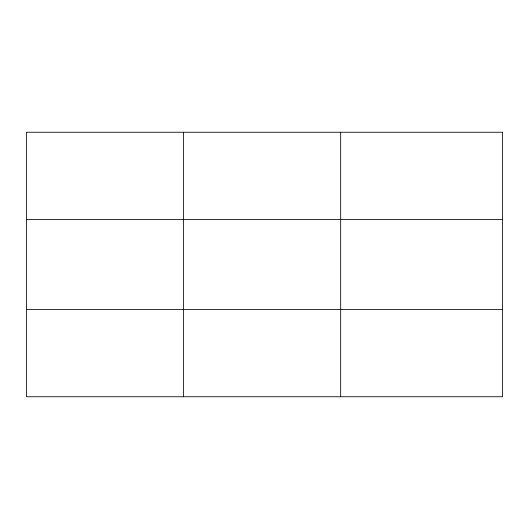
<?xml version="1.0" encoding="UTF-8"?>
<svg xmlns="http://www.w3.org/2000/svg" width="529" height="529" viewBox="0 0 529 529"><rect width="100%" height="100%" fill="white"/><g stroke="black" fill="none" stroke-linecap="round" stroke-linejoin="round"><path stroke-width="0.79" d="M183.563 396.75L183.563 132.25M340.676 396.75L340.676 132.25M26.45 219.535L502.55 219.535M26.45 309.465L502.55 309.465M502.55 132.25L26.45 132.25L26.45 396.75L502.55 396.75L502.55 132.25"/></g></svg>
